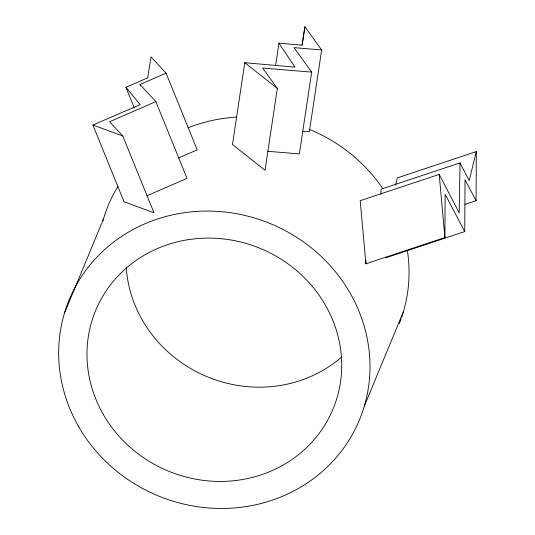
<?xml version="1.0" encoding="UTF-8"?>
<svg xmlns="http://www.w3.org/2000/svg" width="535" height="535" viewBox="0 0 535 535"><rect width="100%" height="100%" fill="white"/><g stroke="black" fill="none" stroke-linecap="round" stroke-linejoin="round"><path stroke-width="0.8" d="M385.762 257.843L464.748 231.568L445.12 194.325L444.899 237.527L365.913 263.795L365.933 260.478M464.748 231.568L465.009 179.727L476.07 200.712L465.015 204.39M476.07 200.712L476.317 151.592L397.331 177.867L395.552 185.117M380.947 194.178L381.027 189.183L460.013 162.907L469.208 180.596L476.317 151.592M460.013 162.907L459.197 212.883L439.202 174.403L360.215 200.678L365.913 263.795M302.837 131.215L309.344 131.757L321.649 49.949L304.91 26.75L302.007 45.187L278.949 43.154L294.945 67.136L244.783 62.709L232.471 144.517L265.026 170.23L277.337 88.422L262.611 68.025L311.671 72.118L299.366 153.926L267.767 151.291M275.599 65.464L278.949 43.154M302.175 44.927L304.91 26.75M64.354 313.47L103.395 219.203M364.328 406.072L403.377 311.811M140.618 86.021L139.996 84.483L166.071 73.141L197.221 149.874L178.596 157.979M146.804 195.837L187.009 178.342L155.859 101.603L109.581 121.739L122.796 136.01L153.953 212.743L124.046 201.748L92.896 125.009L140.203 104.673L125.906 87.245L147.653 77.896L151.037 56.917L166.071 73.141M321.649 49.949L294.009 47.642L311.671 72.118M92.896 125.009L122.796 136.01M244.783 62.709L277.337 88.422M139.996 84.483L155.859 101.603M125.906 87.245L134.318 107.963M439.202 174.403L444.899 237.527M102.947 220.768A157.069 147.219 22.5 0 1 117.968 186.327M188.073 127.811A157.069 147.219 22.5 0 1 236.544 117.098M309.698 129.483A157.069 147.219 22.5 0 1 382.813 188.634M407.369 250.474A157.069 147.219 22.5 0 1 401.611 317.362M401.063 318.94A157.069 147.219 22.5 0 1 399.291 323.655M341.41 357.193A128.507 120.449 22.5 0 1 206.744 376.56A128.507 120.449 22.5 0 1 126.24 266.965M78.832 426.95A157.069 147.219 22.5 0 0 348.439 441.067A157.069 147.219 22.5 0 0 215.745 211.298A157.069 147.219 22.5 0 0 78.832 426.95M103.469 414.739A128.507 120.449 22.5 0 0 324.056 426.288A128.507 120.449 22.5 0 0 215.491 238.289A128.507 120.449 22.5 0 0 103.469 414.739"/></g></svg>
